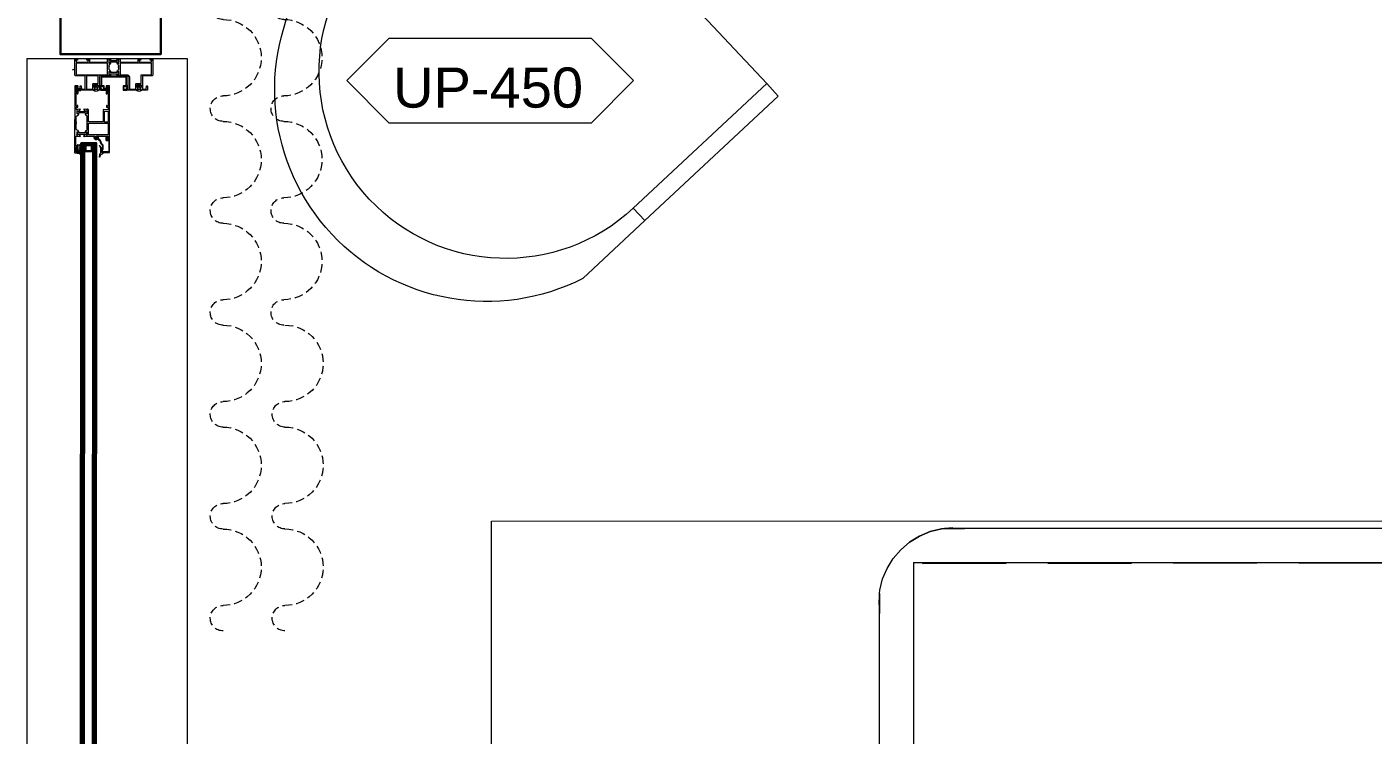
# Model space of a CAD drawing. Header units: centimetres. Extents: x 118932 to 154602, y -32682 to -23521.
# Drawn here: x 140814.1 to 141015.5, y -28042.8 to -27936.9 of the extents above; entities that cross this region are included whole.
import ezdxf
from ezdxf.enums import TextEntityAlignment as Align

# ---------------------------------------------------------------- set-up
doc = ezdxf.new("R2010")
doc.units = ezdxf.units.CM
doc.header["$LTSCALE"] = 50
doc.header["$MEASUREMENT"] = 0
doc.linetypes.add('HIDDEN', pattern=[0.375, 0.25, -0.125])
for name, color, linetype, lineweight, true_color in [('GEN_00_BL_Yazı', 7, 'Continuous', 0, 0x4f5250), ('GEN_02_TF_Mobilya', 7, 'Continuous', 5, 0x745e3d), ('GEN_02_TF_Pencere', 7, 'Continuous', 9, 0x6093ac), ('GEN_05_ML_Mermer', 7, 'Continuous', 9, 0x9d8692), ('ÖRÜLECEK DUVARLAR', 7, 'Continuous', 30, 0xfaca30)]:
    doc.layers.add(name, color=color, linetype=linetype, lineweight=lineweight, true_color=true_color)
doc.layers.add('GEN_02_TF_Halı', color=7, linetype='Continuous', lineweight=5, true_color=0x903373, transparency=0.8)
doc.styles.add('Arial_6', font='arial.ttf', dxfattribs={"height": 59.5325})

# ---------------------------------------------------------------- blocks, each defined once
blk = doc.blocks.new('b blok level 1 örülecek duvar')
at = {"layer": 'ÖRÜLECEK DUVARLAR', "elevation": 0}
blk.add_lwpolyline([(-862.98, 1015.43), (-877.98, 1015.43), (-877.98, 953.52), (-862.98, 953.52)], close=True, dxfattribs=at)
blk = doc.blocks.new('P4_')
at = {"layer": 'GEN_02_TF_Pencere', "linetype": 'Continuous'}
for p, q in [((107936.8, 6095.96, 0), (107936.8, 6095.45, 0)), ((107936.82, 6095.96, 0), (107936.82, 6095.45, 0)), ((107936.84, 6095.96, 0), (107936.84, 6095.45, 0)), ((107936.86, 6095.96, 0), (107936.86, 6095.45, 0)), ((107936.88, 6095.96, 0), (107936.88, 6095.45, 0)), ((107936.9, 6095.96, 0), (107936.9, 6095.45, 0)), ((107936.92, 6095.96, 0), (107936.92, 6095.45, 0)), ((107936.94, 6095.96, 0), (107936.94, 6095.45, 0)), ((107936.96, 6095.96, 0), (107936.96, 6095.45, 0)), ((107936.98, 6095.96, 0), (107936.98, 6095.45, 0)), ((107937, 6095.96, 0), (107937, 6095.45, 0)), ((107937.02, 6095.96, 0), (107937.02, 6095.45, 0)), ((107937.04, 6095.96, 0), (107937.04, 6095.45, 0)), ((107937.06, 6095.96, 0), (107937.06, 6095.45, 0)), ((107937.08, 6095.96, 0), (107937.08, 6095.45, 0)), ((107937.1, 6095.96, 0), (107937.1, 6095.45, 0)), ((107936.8, 6091.55, 0), (107936.8, 6092.06, 0)), ((107936.82, 6091.55, 0), (107936.82, 6092.06, 0)), ((107936.84, 6091.55, 0), (107936.84, 6092.06, 0)), ((107936.86, 6091.55, 0), (107936.86, 6092.06, 0)), ((107936.88, 6091.55, 0), (107936.88, 6092.06, 0)), ((107936.9, 6091.55, 0), (107936.9, 6092.06, 0)), ((107936.92, 6091.55, 0), (107936.92, 6092.06, 0)), ((107936.94, 6091.55, 0), (107936.94, 6092.06, 0)), ((107936.96, 6091.55, 0), (107936.96, 6092.06, 0)), ((107936.98, 6091.55, 0), (107936.98, 6092.06, 0)), ((107937, 6091.55, 0), (107937, 6092.06, 0)), ((107937.02, 6091.55, 0), (107937.02, 6092.06, 0)), ((107937.04, 6091.55, 0), (107937.04, 6092.06, 0)), ((107937.06, 6091.55, 0), (107937.06, 6092.06, 0)), ((107937.08, 6091.55, 0), (107937.08, 6092.06, 0)), ((107937.1, 6091.55, 0), (107937.1, 6092.06, 0))]:
    blk.add_line(p, q, dxfattribs=at)
at = {"layer": 'GEN_02_TF_Pencere', "extrusion": (0, 0, -1)}
for p, q in [((107946.07, 6095.17, 0), (107946.05, 6095.18, 0)), ((107946.38, 6095.16, 0), (107946.12, 6095.16, 0)), ((107946.41, 6095.37, 0), (107946.41, 6095.19, 0)), ((107946.48, 6095.4, 0), (107946.44, 6095.4, 0)), ((107946.44, 6095.4, 0), (107946.44, 6095.4, 0)), ((107945.38, 6094.85, 0), (107945.39, 6094.86, 0)), ((107945.24, 6091.69, 0), (107945.24, 6091.94, 0)), ((107945.25, 6091.98, 0), (107945.28, 6092.04, 0)), ((107945.66, 6091.66, 0), (107945.27, 6091.66, 0)), ((107945.36, 6092.03, 0), (107945.41, 6091.9, 0)), ((107945.47, 6091.9, 0), (107945.52, 6092.03, 0)), ((107945.6, 6092.03, 0), (107945.68, 6091.9, 0)), ((107945.76, 6091.38, 0), (107945.6, 6091.48, 0)), ((107945.62, 6091.55, 0), (107945.66, 6091.55, 0)), ((107945.66, 6091.55, 0), (107945.66, 6091.66, 0)), ((107945.73, 6091.9, 0), (107945.79, 6092.03, 0)), ((107945.74, 6091.63, 0), (107945.74, 6091.48, 0)), ((107946.01, 6091.38, 0), (107945.76, 6091.38, 0)), ((107946, 6091.66, 0), (107945.77, 6091.66, 0)), ((107945.77, 6091.45, 0), (107946, 6091.45, 0)), ((107945.86, 6092.03, 0), (107945.94, 6091.89, 0)), ((107946, 6091.9, 0), (107946.04, 6091.99, 0)), ((107946.18, 6091.48, 0), (107946.01, 6091.38, 0)), ((107946.02, 6091.65, 0), (107946.02, 6091.65, 0)), ((107946.03, 6091.48, 0), (107946.03, 6091.63, 0)), ((107946.04, 6091.99, 0), (107946.04, 6091.99, 0)), ((107946.08, 6091.86, 0), (107946.08, 6091.84, 0)), ((107946.08, 6091.86, 0), (107946.08, 6091.86, 0)), ((107946.41, 6091.66, 0), (107946.11, 6091.66, 0)), ((107946.11, 6091.66, 0), (107946.11, 6091.55, 0)), ((107946.11, 6091.55, 0), (107946.15, 6091.55, 0)), ((107946.13, 6092.05, 0), (107946.38, 6092.05, 0)), ((107946.36, 6091.95, 0), (107946.18, 6091.95, 0)), ((107946.18, 6091.76, 0), (107946.36, 6091.76, 0)), ((107946.44, 6091.57, 0), (107946.44, 6091.63, 0)), ((107946.46, 6091.84, 0), (107946.46, 6091.86, 0)), ((107946.54, 6092, 0), (107946.75, 6092.2, 0)), ((107946.81, 6092.16, 0), (107946.63, 6091.95, 0))]:
    blk.add_line(p, q, dxfattribs=at)
at = {"layer": 'GEN_02_TF_Pencere'}
for p, q in [((107944.98, 6094.45, 0), (107944.93, 6094.4, 0)), ((107944.93, 6094.4, 0), (107944.93, 6093.9, 0)), ((108041.36, 6094.35, 0), (107944.93, 6094.35, 0)), ((108041.36, 6094.25, 0), (107944.93, 6094.25, 0)), ((108041.36, 6094.15, 0), (107944.93, 6094.15, 0)), ((108041.36, 6094.05, 0), (107944.93, 6094.05, 0)), ((108041.36, 6093.95, 0), (107944.93, 6093.95, 0)), ((107944.93, 6093.9, 0), (107944.98, 6093.85, 0)), ((108040.98, 6093.85, 0), (107944.93, 6093.85, 0)), ((107944.93, 6093.85, 0), (107945.3, 6093.85, 0)), ((107944.93, 6092.65, 0), (107944.93, 6093.85, 0)), ((107944.93, 6093.85, 0), (107944.93, 6093.85, 0)), ((107944.93, 6093.85, 0), (107944.93, 6092.65, 0)), ((107944.97, 6093.85, 0), (107944.97, 6092.65, 0)), ((108041.31, 6094.45, 0), (107944.98, 6094.45, 0)), ((107945.01, 6093.85, 0), (107945.01, 6092.65, 0)), ((107945.05, 6093.85, 0), (107945.05, 6092.65, 0)), ((107945.09, 6093.85, 0), (107945.09, 6092.65, 0)), ((107945.13, 6093.85, 0), (107945.13, 6092.65, 0)), ((107945.3, 6093.85, 0), (107945.15, 6093.7, 0)), ((107945.15, 6093.7, 0), (107945.15, 6092.8, 0)), ((107945.17, 6093.85, 0), (107945.17, 6093.72, 0)), ((107945.21, 6093.85, 0), (107945.21, 6093.76, 0)), ((107945.38, 6093.82, 0), (107945.23, 6093.67, 0)), ((107945.23, 6093.67, 0), (107945.23, 6092.83, 0)), ((107945.25, 6093.85, 0), (107945.25, 6093.8, 0)), ((107945.29, 6093.85, 0), (107945.29, 6093.84, 0)), ((107946.23, 6093.82, 0), (107945.38, 6093.82, 0)), ((107945.48, 6093.67, 0), (107945.38, 6093.57, 0)), ((107945.38, 6093.57, 0), (107945.38, 6092.93, 0)), ((107946.08, 6093.67, 0), (107945.48, 6093.67, 0)), ((107946.08, 6092.83, 0), (107946.08, 6093.67, 0)), ((107946.23, 6092.68, 0), (107946.23, 6093.82, 0)), ((107944.98, 6092.65, 0), (107944.93, 6092.6, 0)), ((108040.98, 6092.65, 0), (107944.93, 6092.65, 0)), ((107945.3, 6092.65, 0), (107944.93, 6092.65, 0)), ((107944.93, 6092.6, 0), (107944.93, 6092.1, 0)), ((108041.36, 6092.55, 0), (107944.93, 6092.55, 0)), ((108041.36, 6092.45, 0), (107944.93, 6092.45, 0)), ((108041.36, 6092.35, 0), (107944.93, 6092.35, 0)), ((108041.36, 6092.25, 0), (107944.93, 6092.25, 0)), ((108041.36, 6092.15, 0), (107944.93, 6092.15, 0)), ((107944.93, 6092.1, 0), (107944.98, 6092.05, 0)), ((108041.31, 6092.05, 0), (107944.98, 6092.05, 0)), ((107945.15, 6092.8, 0), (107945.3, 6092.65, 0)), ((107945.17, 6092.79, 0), (107945.17, 6092.65, 0)), ((107945.21, 6092.75, 0), (107945.21, 6092.65, 0)), ((107945.23, 6092.83, 0), (107945.38, 6092.68, 0)), ((107945.25, 6092.71, 0), (107945.25, 6092.65, 0)), ((107945.29, 6092.67, 0), (107945.29, 6092.65, 0)), ((107945.38, 6092.93, 0), (107945.48, 6092.83, 0)), ((107945.38, 6092.68, 0), (107946.23, 6092.68, 0)), ((107945.48, 6092.83, 0), (107946.08, 6092.83, 0))]:
    blk.add_line(p, q, dxfattribs=at)
at = {"layer": 'GEN_02_TF_Pencere', "elevation": 0}
for points in [[(107932.39, 6102.83), (107934.78, 6102.83, -0.414214), (107934.93, 6102.68), (107934.93, 6101.32, 0.414214), (107934.96, 6101.29), (107936.89, 6101.29, 0.414214), (107936.92, 6101.32), (107936.92, 6101.83, 0.400696), (107936.89, 6101.86), (107936.46, 6101.88, -0.400696), (107936.43, 6101.91), (107936.43, 6102, -0.414214), (107936.46, 6102.03), (107936.98, 6102.03, -0.414214), (107937.08, 6101.93), (107937.08, 6101.11, -0.399104), (107937.03, 6101.06), (107936.66, 6101.04, -0.429487), (107936.63, 6101.07), (107936.63, 6101.09, 0.414214), (107936.58, 6101.14), (107936.38, 6101.14, 0.414214), (107936.28, 6101.04), (107936.28, 6100.54, 0.414214), (107936.38, 6100.44), (107936.58, 6100.44, 0.414214), (107936.63, 6100.49), (107936.63, 6100.51, -0.429495), (107936.66, 6100.54), (107937.03, 6100.52, -0.399096), (107937.08, 6100.47), (107937.08, 6098.99, -0.414214), (107937.05, 6098.96), (107936.91, 6098.96, -0.518649), (107936.88, 6099), (107936.93, 6099.12, 0.518649), (107936.9, 6099.16), (107935.13, 6099.16, 0.414214), (107934.93, 6098.96), (107934.93, 6097.66, 0.41134), (107934.96, 6097.63, -0.312805), (107934.98, 6097.61), (107935.01, 6097.53, -0.493156), (107934.99, 6097.5), (107934.69, 6097.48, -0.957545), (107934.68, 6097.52, 0.268123), (107934.7, 6097.53), (107934.76, 6097.69, 0.843087), (107934.75, 6097.75), (107934.3, 6097.75, 0.577366), (107934.27, 6097.7), (107934.36, 6097.55, 0.182928), (107934.37, 6097.54, -0.849637), (107934.37, 6097.5), (107934.27, 6097.5, -0.267944), (107934.01, 6097.65), (107933.98, 6097.7, 0.267964), (107933.9, 6097.75), (107933.77, 6097.75), (107933.75, 6097.71), (107933.73, 6097.75), (107933.67, 6097.75, -1), (107933.61, 6097.75), (107933.53, 6097.75, -1), (107933.47, 6097.75), (107933.39, 6097.75, 0.267966), (107933.3, 6097.7), (107933.27, 6097.65, -0.267944), (107933.01, 6097.5), (107932.92, 6097.5, -0.849744), (107932.91, 6097.54, 0.182697), (107932.92, 6097.55), (107933.02, 6097.7, 0.577366), (107932.99, 6097.75), (107932.54, 6097.75, 0.843081), (107932.53, 6097.69), (107932.59, 6097.53, 0.267761), (107932.6, 6097.52, -0.957329), (107932.6, 6097.48), (107932.36, 6097.5), (107932.36, 6097.66), (107932.36, 6097.94, -0.414214), (107932.39, 6097.97), (107932.83, 6097.97, 0.414214), (107932.86, 6098), (107932.86, 6100.63), (107932.44, 6100.63, -0.414214), (107932.36, 6100.71), (107932.36, 6100.88, -0.414214), (107932.51, 6101.03), (107932.54, 6101.03, -0.414214), (107932.56, 6101.01), (107932.56, 6100.96, -0.36604), (107932.53, 6100.93, 0.365984), (107932.51, 6100.9), (107932.51, 6100.81, 0.414214), (107932.54, 6100.78), (107932.65, 6100.78, 0.367429), (107932.68, 6100.8, -0.364526), (107932.71, 6100.83), (107932.83, 6100.83, 0.414214), (107932.86, 6100.86), (107932.86, 6101.7), (107932.89, 6101.73), (107932.86, 6101.76), (107932.86, 6102.6, 0.414214), (107932.83, 6102.63), (107932.71, 6102.63, -0.364526), (107932.68, 6102.65, 0.367429), (107932.65, 6102.68), (107932.54, 6102.68, 0.414214), (107932.51, 6102.65), (107932.51, 6102.56, 0.365984), (107932.53, 6102.53, -0.36604), (107932.56, 6102.5), (107932.56, 6102.45, -0.414214), (107932.54, 6102.43), (107932.51, 6102.43, -0.414214), (107932.36, 6102.58), (107932.36, 6102.8, -0.414214), (107932.39, 6102.83)], [(107934.75, 6102.65), (107933.04, 6102.65), (107933.04, 6097.97), (107934.75, 6097.97), (107934.75, 6098.96, -0.414214), (107935.13, 6099.34), (107936.87, 6099.34, 0.414214), (107936.9, 6099.37), (107936.9, 6100.26, 0.414214), (107936.87, 6100.29), (107936.18, 6100.29, -0.414214), (107936.08, 6100.39), (107936.08, 6100.99, 0.414214), (107935.98, 6101.09), (107934.85, 6101.09, -0.414214), (107934.75, 6101.19), (107934.75, 6102.65)], [(107937.08, 6100.35, 0.064394), (107937.16, 6100.56, 0.064394), (107937.19, 6100.78, 0.129325), (107937.08, 6101.21), (107937.08, 6101.06, -0.399528), (107937.05, 6101.03), (107936.64, 6101.01, -0.414214), (107936.61, 6101.04), (107936.61, 6101.07, 0.414214), (107936.58, 6101.1), (107936.57, 6101.1, 0.295923), (107936.48, 6101.04, 0.104809), (107936.42, 6100.78, 0.104809), (107936.48, 6100.52, 0.295923), (107936.57, 6100.46), (107936.58, 6100.46, 0.414214), (107936.61, 6100.49), (107936.61, 6100.52, -0.414214), (107936.64, 6100.55), (107937.05, 6100.53, -0.399528), (107937.08, 6100.5), (107937.08, 6100.35)], [(107936.94, 6100.63), (107936.61, 6100.65, -0.337036), (107936.58, 6100.67, -0.054259), (107936.57, 6100.78, -0.054259), (107936.58, 6100.88, -0.337036), (107936.61, 6100.91), (107936.94, 6100.92, -0.32284), (107936.97, 6100.91, -0.093955), (107936.99, 6100.78, -0.093955), (107936.97, 6100.65, -0.32284), (107936.94, 6100.63)], [(107932.66, 6097.43), (107932.66, 6096.58, -0.131652), (107932.64, 6096.52), (107932.54, 6096.34), (107932.54, 6096.3, 0.414214), (107932.58, 6096.26), (107932.92, 6096.26, 0.414214), (107932.96, 6096.3), (107932.96, 6096.34), (107932.85, 6096.52, -0.131652), (107932.84, 6096.58), (107932.84, 6097.43, -0.131652), (107932.85, 6097.49), (107932.96, 6097.67), (107932.96, 6097.7, 0.414214), (107932.92, 6097.74), (107932.58, 6097.74, 0.414214), (107932.54, 6097.7), (107932.54, 6097.67), (107932.64, 6097.49, -0.131652), (107932.66, 6097.43)], [(107934.42, 6097.43), (107934.42, 6096.58, -0.131652), (107934.4, 6096.52), (107934.3, 6096.34), (107934.3, 6096.3, 0.414214), (107934.34, 6096.26), (107934.68, 6096.26, 0.414214), (107934.72, 6096.3), (107934.72, 6096.34), (107934.61, 6096.52, -0.131652), (107934.6, 6096.58), (107934.6, 6097.43, -0.131652), (107934.61, 6097.49), (107934.72, 6097.67), (107934.72, 6097.7, 0.414214), (107934.68, 6097.74), (107934.34, 6097.74, 0.414214), (107934.3, 6097.7), (107934.3, 6097.67), (107934.4, 6097.49, -0.131652), (107934.42, 6097.43)], [(107936.42, 6094.89, 0.198912), (107936.43, 6094.87, 0.198912), (107936.45, 6094.86), (107936.87, 6094.86, 0.518649), (107936.89, 6094.9), (107936.85, 6095.02, -0.518649), (107936.88, 6095.06), (107937.05, 6095.06, 0.414214), (107937.08, 6095.09), (107937.08, 6095.55, 0.414214), (107937.05, 6095.58), (107936.45, 6095.58, 0.414214), (107936.42, 6095.55), (107936.42, 6095.21), (107935.08, 6095.21), (107935.08, 6097), (107935.08, 6098.78), (107936.42, 6098.78), (107936.42, 6098.44, 0.414214), (107936.45, 6098.41), (107937.05, 6098.41, 0.414214), (107937.08, 6098.44), (107937.08, 6098.9, 0.414214), (107937.05, 6098.93), (107936.88, 6098.93, -0.518649), (107936.85, 6098.97), (107936.89, 6099.09, 0.518649), (107936.87, 6099.13), (107936.45, 6099.13, 0.414214), (107936.42, 6099.1), (107936.42, 6098.93, -0.414214), (107936.39, 6098.9), (107934.99, 6098.9, 0.414214), (107934.96, 6098.87), (107934.96, 6097), (107934.96, 6095.12, 0.414214), (107934.99, 6095.09), (107936.39, 6095.09, -0.414214), (107936.42, 6095.06), (107936.42, 6094.89)], [(107936.52, 6098.54), (107936.52, 6098.98, -0.395113), (107936.55, 6099.01), (107936.76, 6099.03, 0.505029), (107936.91, 6098.83), (107936.95, 6098.83, -0.414214), (107936.98, 6098.8), (107936.98, 6098.54, -0.414214), (107936.95, 6098.51), (107936.55, 6098.51, -0.414214), (107936.52, 6098.54)], [(107932.86, 6093.38), (107932.86, 6096.02, 0.414214), (107932.83, 6096.05), (107932.39, 6096.05, -0.414214), (107932.36, 6096.08), (107932.36, 6096.35), (107932.36, 6096.51), (107932.6, 6096.53, -0.957329), (107932.6, 6096.49, 0.267761), (107932.59, 6096.48), (107932.53, 6096.32, 0.843081), (107932.54, 6096.26), (107932.99, 6096.26, 0.577366), (107933.02, 6096.31), (107932.92, 6096.47, 0.182697), (107932.91, 6096.47, -0.849744), (107932.92, 6096.51), (107933.01, 6096.51, -0.267944), (107933.27, 6096.36), (107933.3, 6096.31, 0.267966), (107933.39, 6096.26), (107933.47, 6096.26, -1), (107933.53, 6096.26), (107933.61, 6096.26, -1), (107933.67, 6096.26), (107933.73, 6096.26), (107933.75, 6096.3), (107933.77, 6096.26), (107933.9, 6096.26, 0.267964), (107933.98, 6096.31), (107934.01, 6096.36, -0.267944), (107934.27, 6096.51), (107934.37, 6096.51, -0.849637), (107934.37, 6096.47, 0.182928), (107934.36, 6096.47), (107934.27, 6096.31, 0.577366), (107934.3, 6096.26), (107934.75, 6096.26, 0.843087), (107934.76, 6096.32), (107934.7, 6096.48, 0.268123), (107934.68, 6096.49, -0.957545), (107934.69, 6096.53), (107934.99, 6096.51, -0.493156), (107935.01, 6096.48), (107934.98, 6096.4, -0.312805), (107934.96, 6096.38, 0.41134), (107934.93, 6096.35), (107934.93, 6095.05, 0.414214), (107935.13, 6094.85), (107936.9, 6094.85, 0.414214), (107936.93, 6094.88), (107936.88, 6095.02, -0.414214), (107936.91, 6095.05), (107937.05, 6095.05, -0.414214), (107937.08, 6095.02), (107937.08, 6094.67, -0.399096), (107937.03, 6094.62), (107936.66, 6094.6, -0.429495), (107936.63, 6094.63), (107936.63, 6094.65, 0.414214), (107936.58, 6094.7), (107936.38, 6094.7, 0.414214), (107936.28, 6094.6), (107936.28, 6094.1, 0.414214), (107936.38, 6094), (107936.58, 6094, 0.414214), (107936.63, 6094.05), (107936.63, 6094.07, -0.429487), (107936.66, 6094.1), (107937.03, 6094.08, -0.399104), (107937.08, 6094.03), (107937.08, 6092.08, -0.414214), (107936.98, 6091.98), (107936.46, 6091.98, -0.414214), (107936.43, 6092.01), (107936.43, 6092.1, -0.400696), (107936.46, 6092.13), (107936.89, 6092.15, 0.400696), (107936.92, 6092.18), (107936.92, 6092.69, 0.414214), (107936.89, 6092.72), (107934.96, 6092.72, 0.414214), (107934.93, 6092.69), (107934.93, 6091.33, -0.414214), (107934.78, 6091.18), (107932.39, 6091.18, -0.414214), (107932.36, 6091.21), (107932.36, 6091.43, -0.414214), (107932.51, 6091.58), (107932.54, 6091.58, -0.414214), (107932.56, 6091.56), (107932.56, 6091.51, -0.36604), (107932.53, 6091.48, 0.365984), (107932.51, 6091.45), (107932.51, 6091.36, 0.414214), (107932.54, 6091.33), (107932.65, 6091.33, 0.367429), (107932.68, 6091.36, -0.364526), (107932.71, 6091.38), (107932.83, 6091.38, 0.414214), (107932.86, 6091.41), (107932.86, 6092.25), (107932.89, 6092.28), (107932.86, 6092.31), (107932.86, 6093.15, 0.414214), (107932.83, 6093.18), (107932.71, 6093.18, -0.364526), (107932.68, 6093.21, 0.367429), (107932.65, 6093.23), (107932.54, 6093.23, 0.414214), (107932.51, 6093.2), (107932.51, 6093.11, 0.365984), (107932.53, 6093.08, -0.36604), (107932.56, 6093.06), (107932.56, 6093, -0.414214), (107932.54, 6092.98), (107932.51, 6092.98, -0.414214), (107932.36, 6093.13), (107932.36, 6093.3, -0.414214), (107932.44, 6093.38), (107932.86, 6093.38)], [(107944.4, 6096.36), (107936.46, 6096.36, 0.198912), (107936.44, 6096.35, 0.198912), (107936.43, 6096.33), (107936.43, 6095.89, 0.414214), (107936.46, 6095.86), (107936.66, 6095.86, 0.414214), (107936.73, 6095.93, 0.414214), (107936.7, 6095.96), (107936.62, 6095.96, -0.414214), (107936.57, 6096.01), (107936.57, 6096.13, -0.414214), (107936.62, 6096.18), (107937.29, 6096.18, -0.414214), (107937.34, 6096.13), (107937.34, 6096.01, -0.414214), (107937.29, 6095.96), (107937.21, 6095.96, 0.414214), (107937.18, 6095.93, 0.414214), (107937.25, 6095.86), (107937.56, 6095.86, 0.414214), (107937.61, 6095.91), (107937.61, 6095.98, 0.414214), (107937.58, 6096.01), (107937.48, 6096.01), (107937.48, 6096.16), (107939.48, 6096.16), (107939.48, 6096.01), (107939.41, 6096.01, 0.414214), (107939.38, 6095.98), (107939.38, 6095.92, 0.414214), (107939.41, 6095.89), (107939.57, 6095.89, 0.414214), (107939.6, 6095.92), (107939.6, 6096.13, -0.414214), (107939.63, 6096.16), (107939.98, 6096.16), (107939.98, 6095.46, 0.414213), (107940.01, 6095.43), (107941.78, 6095.43), (107941.78, 6094.35), (107941.81, 6094.32), (107941.78, 6094.29), (107941.78, 6093.21), (107940.03, 6093.21, 0.414277), (107939.93, 6093.11), (107939.93, 6093.07, 0.339312), (107939.94, 6093.05), (107939.96, 6093.05, -0.339802), (107939.98, 6093.03), (107939.98, 6092.84), (107939.91, 6092.58, 0.700085), (107940.01, 6092.51), (107940.03, 6092.52), (107940.2, 6092.69, 0.617948), (107940.19, 6092.75, -0.283637), (107940.16, 6092.77), (107940.11, 6092.96), (107940.11, 6092.98, -0.673161), (107940.17, 6093, 0.202488), (107940.19, 6092.99), (107940.57, 6092.99, -0.414214), (107940.6, 6092.96), (107940.6, 6092.94, -0.137872), (107940.6, 6092.92), (107940.51, 6092.77, 0.585524), (107940.52, 6092.74), (107940.67, 6092.74, 0.261413), (107940.75, 6092.79), (107940.83, 6092.91, -0.261413), (107940.91, 6092.96), (107941.82, 6092.96), (107942.99, 6092.96, -0.261413), (107943.08, 6092.91), (107943.15, 6092.78, 0.261413), (107943.24, 6092.74), (107943.38, 6092.74, 0.585524), (107943.4, 6092.77), (107943.3, 6092.92, -0.137872), (107943.3, 6092.93), (107943.3, 6092.96, -0.414214), (107943.33, 6092.99), (107943.72, 6092.99, 0.202488), (107943.74, 6093, -0.673161), (107943.79, 6092.97), (107943.79, 6092.96), (107943.74, 6092.77, -0.283637), (107943.71, 6092.75, 0.617948), (107943.7, 6092.69), (107943.87, 6092.52), (107943.89, 6092.5, 0.700085), (107944, 6092.58), (107943.93, 6092.84), (107943.93, 6094.13, -0.414214), (107943.96, 6094.16), (107944.1, 6094.16, -0.414214), (107944.13, 6094.13), (107944.13, 6094.04, 0.463003), (107944.16, 6094.01, 0.372825), (107944.25, 6094.11), (107944.25, 6094.13, -0.414214), (107944.28, 6094.16), (107944.35, 6094.16, 0.414214), (107944.43, 6094.24), (107944.43, 6094.41, 0.414214), (107944.28, 6094.56), (107944.26, 6094.56, 0.414214), (107944.23, 6094.53), (107944.23, 6094.49, 0.380812), (107944.25, 6094.46, -0.365977), (107944.28, 6094.43), (107944.28, 6094.34, -0.414214), (107944.25, 6094.31), (107944.14, 6094.31, -0.365977), (107944.11, 6094.33, 0.369187), (107944.08, 6094.36), (107943.96, 6094.36, -0.414214), (107943.93, 6094.39), (107943.93, 6095.23), (107943.9, 6095.26), (107943.93, 6095.29), (107943.93, 6096.13, -0.414214), (107943.96, 6096.16), (107944.08, 6096.16, 0.365995), (107944.11, 6096.18, -0.365977), (107944.14, 6096.21), (107944.25, 6096.21, -0.414214), (107944.28, 6096.18), (107944.28, 6096.09, -0.374045), (107944.25, 6096.06, 0.366034), (107944.23, 6096.03), (107944.23, 6095.99, 0.414214), (107944.26, 6095.96), (107944.28, 6095.96, 0.414214), (107944.43, 6096.11), (107944.43, 6096.33, 0.414214), (107944.4, 6096.36)], [(107936.53, 6094.99, -0.190395), (107936.52, 6095.01), (107936.52, 6095.45, -0.414214), (107936.55, 6095.48), (107936.95, 6095.48, -0.414214), (107936.98, 6095.45), (107936.98, 6095.19, -0.414214), (107936.95, 6095.16), (107936.91, 6095.16, 0.505029), (107936.76, 6094.97), (107936.55, 6094.98, -0.190395), (107936.53, 6094.99)], [(107941.85, 6095.64, -0.198912), (107941.83, 6095.63), (107940.21, 6095.63, -0.414214), (107940.18, 6095.66), (107940.18, 6096.13, -0.414214), (107940.21, 6096.16), (107941.83, 6096.16, -0.414214), (107941.86, 6096.13), (107941.86, 6095.66, -0.198912), (107941.85, 6095.64)], [(107946.38, 6096.36), (107944.46, 6096.36, 0.41421), (107944.43, 6096.33), (107944.43, 6096.27, 0.41421), (107944.46, 6096.24), (107944.48, 6096.24), (107944.48, 6095.94), (107944.21, 6095.94), (107944.19, 6095.98, 0.414213), (107944.15, 6095.99), (107943.98, 6095.89, 0.767327), (107943.99, 6095.82), (107944.5, 6095.82, 0.414213), (107944.6, 6095.92), (107944.6, 6096.19, -0.414213), (107944.65, 6096.24), (107946.24, 6096.24, -0.414213), (107946.29, 6096.19), (107946.29, 6095.33, -0.414213), (107946.24, 6095.28), (107946.19, 6095.28, -0.127549), (107946.15, 6095.29, 0.13898), (107945.56, 6095.43), (107945.41, 6095.43, 0.215322), (107945.17, 6095.32, -0.168624), (107944.71, 6095.06, 0.197358), (107944.51, 6094.93), (107944.4, 6094.78, -0.244575), (107944.25, 6094.7), (107943.97, 6094.7, 0.767327), (107943.95, 6094.6), (107944.14, 6094.48, 0.577351), (107944.19, 6094.51), (107944.19, 6094.58), (107944.25, 6094.58, 0.244575), (107944.5, 6094.71), (107944.61, 6094.86, -0.197358), (107944.73, 6094.95, 0.168624), (107945.26, 6095.24, -0.215322), (107945.41, 6095.31), (107945.66, 6095.31, -0.114883), (107946.09, 6095.19, 0.126996), (107946.19, 6095.16), (107946.38, 6095.16, 0.414213), (107946.41, 6095.19), (107946.41, 6096.33, 0.414213), (107946.38, 6096.36)], [(107934.93, 6094.62), (107934.93, 6092.93, 0.414189), (107934.96, 6092.9), (107936.87, 6092.9, 0.414238), (107936.9, 6092.93), (107936.9, 6093.82, 0.414214), (107936.87, 6093.85), (107936.18, 6093.85, -0.414214), (107936.08, 6093.95), (107936.08, 6094.55, 0.414214), (107935.98, 6094.65), (107934.96, 6094.65, 0.414214), (107934.93, 6094.62)], [(107937.08, 6093.91, 0.064394), (107937.16, 6094.12, 0.064394), (107937.19, 6094.34, 0.129325), (107937.08, 6094.77), (107937.08, 6094.62, -0.399528), (107937.05, 6094.59), (107936.64, 6094.57, -0.414214), (107936.61, 6094.6), (107936.61, 6094.63, 0.414214), (107936.58, 6094.66), (107936.57, 6094.66, 0.295923), (107936.48, 6094.6, 0.104809), (107936.42, 6094.34, 0.104809), (107936.48, 6094.08, 0.295923), (107936.57, 6094.03), (107936.58, 6094.03, 0.414214), (107936.61, 6094.06), (107936.61, 6094.08, -0.414214), (107936.64, 6094.11), (107937.05, 6094.09, -0.399528), (107937.08, 6094.06), (107937.08, 6093.91)], [(107936.94, 6094.2), (107936.61, 6094.21, -0.337036), (107936.58, 6094.24, -0.054259), (107936.57, 6094.34, -0.054259), (107936.58, 6094.45, -0.337036), (107936.61, 6094.47), (107936.94, 6094.49, -0.32284), (107936.97, 6094.47, -0.093955), (107936.99, 6094.34, -0.093955), (107936.97, 6094.22, -0.32284), (107936.94, 6094.2)], [(107936.46, 6091.15), (107946.4, 6091.15, 0.414214), (107946.43, 6091.18), (107946.43, 6091.62, 0.414214), (107946.4, 6091.65), (107946.2, 6091.65, 0.414214), (107946.13, 6091.58, 0.414214), (107946.16, 6091.55), (107946.24, 6091.55, -0.414214), (107946.29, 6091.5), (107946.29, 6091.38, -0.414214), (107946.24, 6091.33), (107945.57, 6091.33, -0.414214), (107945.52, 6091.38), (107945.52, 6091.5, -0.414214), (107945.57, 6091.55), (107945.65, 6091.55, 0.414214), (107945.68, 6091.58, 0.414214), (107945.61, 6091.65), (107945.3, 6091.65, 0.414214), (107945.25, 6091.6), (107945.25, 6091.58, 0.414214), (107945.28, 6091.55), (107945.35, 6091.55, -0.414214), (107945.38, 6091.52), (107945.38, 6091.35), (107943.96, 6091.35, -0.414214), (107943.93, 6091.38), (107943.93, 6091.65), (107944, 6091.91, 0.700075), (107943.89, 6091.99), (107943.87, 6091.98), (107943.7, 6091.8, 0.617785), (107943.72, 6091.74, -0.283333), (107943.74, 6091.72), (107943.79, 6091.54), (107943.79, 6091.52, -0.673162), (107943.74, 6091.5, 0.202354), (107943.72, 6091.51), (107943.33, 6091.51, -0.415901), (107943.3, 6091.54), (107943.3, 6091.56, -0.137872), (107943.31, 6091.58), (107943.4, 6091.73, 0.585714), (107943.38, 6091.76), (107943.24, 6091.76, 0.30109), (107943.15, 6091.71), (107942.99, 6091.45, -0.261413), (107942.91, 6091.4), (107942.09, 6091.4), (107942.06, 6091.44), (107942.04, 6091.4), (107941.98, 6091.4, 1), (107941.92, 6091.4), (107941.84, 6091.4, 1), (107941.78, 6091.4), (107941, 6091.4, -0.261413), (107940.91, 6091.45), (107940.75, 6091.71, 0.261381), (107940.67, 6091.76), (107940.53, 6091.76, 0.585524), (107940.51, 6091.73), (107940.6, 6091.58, -0.137707), (107940.61, 6091.56), (107940.61, 6091.54, -0.414214), (107940.58, 6091.51), (107940.19, 6091.51, 0.202488), (107940.17, 6091.5, -0.673126), (107940.12, 6091.52), (107940.12, 6091.54), (107940.17, 6091.72, -0.283536), (107940.19, 6091.74, 0.617796), (107940.21, 6091.8), (107940.03, 6091.98), (107940.02, 6091.99, 0.700399), (107939.91, 6091.91), (107939.98, 6091.65), (107939.98, 6091.38, -0.414214), (107939.95, 6091.35), (107939.63, 6091.35, -0.414214), (107939.6, 6091.38), (107939.6, 6091.59, 0.414214), (107939.57, 6091.62), (107939.41, 6091.62, 0.414214), (107939.38, 6091.59), (107939.38, 6091.53, 0.414214), (107939.41, 6091.5), (107939.48, 6091.5), (107939.48, 6091.35), (107937.48, 6091.35), (107937.48, 6091.5), (107937.58, 6091.5, 0.414214), (107937.61, 6091.53), (107937.61, 6091.6, 0.414214), (107937.56, 6091.65), (107937.25, 6091.65, 0.414214), (107937.18, 6091.58, 0.414214), (107937.21, 6091.55), (107937.29, 6091.55, -0.414214), (107937.34, 6091.5), (107937.34, 6091.38, -0.414214), (107937.29, 6091.33), (107936.62, 6091.33, -0.414214), (107936.57, 6091.38), (107936.57, 6091.5, -0.414214), (107936.62, 6091.55), (107936.7, 6091.55, 0.414214), (107936.73, 6091.58, 0.414214), (107936.66, 6091.65), (107936.46, 6091.65, 0.414214), (107936.43, 6091.62), (107936.43, 6091.18, 0.414214), (107936.46, 6091.15)], [(107940.46, 6092.67), (107940.46, 6091.82, 0.131653), (107940.48, 6091.76), (107940.58, 6091.58), (107940.58, 6091.55, -0.414213), (107940.54, 6091.51), (107940.2, 6091.51, -0.414214), (107940.16, 6091.55), (107940.16, 6091.58), (107940.27, 6091.76, 0.131652), (107940.28, 6091.82), (107940.28, 6092.67, 0.131652), (107940.27, 6092.73), (107940.16, 6092.91), (107940.16, 6092.95, -0.414214), (107940.2, 6092.99), (107940.54, 6092.99, -0.414213), (107940.58, 6092.95), (107940.58, 6092.91), (107940.48, 6092.73, 0.131652), (107940.46, 6092.67)], [(107943.46, 6092.67), (107943.46, 6091.82, -0.131653), (107943.44, 6091.76), (107943.34, 6091.58), (107943.34, 6091.55, 0.414213), (107943.38, 6091.51), (107943.72, 6091.51, 0.414214), (107943.76, 6091.55), (107943.76, 6091.58), (107943.66, 6091.76, -0.131652), (107943.64, 6091.82), (107943.64, 6092.67, -0.131652), (107943.66, 6092.73), (107943.76, 6092.91), (107943.76, 6092.95, 0.414214), (107943.72, 6092.99), (107943.38, 6092.99, 0.414213), (107943.34, 6092.95), (107943.34, 6092.91), (107943.44, 6092.73, -0.131652), (107943.46, 6092.67)]]:
    blk.add_lwpolyline(points, format="xyb", close=True, dxfattribs=at)
for points in [[(107933.04, 6096.05), (107933.04, 6091.36), (107934.75, 6091.36), (107934.75, 6096.05), (107933.04, 6096.05)], [(107942.02, 6096.16), (107943.73, 6096.16), (107943.73, 6093.21), (107942.02, 6093.21), (107942.02, 6096.16)]]:
    blk.add_lwpolyline(points, close=True, dxfattribs=at)
at = {"layer": 'GEN_02_TF_Pencere', "linetype": 'Continuous', "elevation": 0}
for points in [[(107936.61, 6095.96), (107937.29, 6095.96), (107937.29, 6096.05), (107936.61, 6096.05), (107936.61, 6095.96)], [(107937.29, 6091.55), (107936.61, 6091.55), (107936.61, 6091.46), (107937.29, 6091.46), (107937.29, 6091.55)]]:
    blk.add_lwpolyline(points, close=True, dxfattribs=at)
at = {"layer": 'GEN_02_TF_Pencere'}
blk.add_arc((107934.33, 6090.98, 0), 0.332, 142.1442, 217.8558, dxfattribs=at)
at = {"layer": 'GEN_02_TF_Pencere', "extrusion": (0, 0, -1)}
for centre, major_axis, start_param, end_param in [((107947.68, 6092.68, 0), (3.54, 0), 3.990064, 4.134382), ((107945.9, 6094.97, 0), (-0.286, 0), 0.956763, 2.099792), ((107946.12, 6095.24, 0), (-0.1, 0), -1.570782, -1.053513), ((107946.38, 6095.19, 0), (0.03, 0), 0.000001, 1.570795), ((107946.44, 6095.37, 0), (0.03, 0), 3.141594, 4.712388), ((107946.48, 6095.31, 0), (-0.1, 0), 1.570967, 2.940044), ((107947.2, 6095.43, 0), (0.64, 0), 1.805526, 2.955356), ((107945.38, 6094.9, 0), (0.05, 0), 1.57101, 3.466737), ((107945.38, 6094.89, 0), (0.0382, 0), 0.629084, 1.300082), ((107945.93, 6094.27, 0), (0.88, 0), 4.086507, 4.527649), ((107946.06, 6093.72, 0), (-1.55, 0), 1.378609, 1.866448), ((107948.86, 6102.13, 0), (8.86, 0), 1.777943, 1.838474), ((107947.04, 6094.88, 0), (-0.03, 0), 3.142037, 4.994419), ((107947.04, 6094.88, 0), (0.03, 0), -1.226961, -0.000036)]:
    blk.add_ellipse(centre, major_axis=major_axis, ratio=0.839387, start_param=start_param, end_param=end_param, dxfattribs=at)
at = {"layer": 'GEN_02_TF_Pencere'}
for centre, major_axis, start_param, end_param in [((107945.34, 6091.94, 0), (0.1, 0), 2.680578, 3.140437), ((107945.27, 6091.69, 0), (0.03, 0), 3.140437, 4.711235), ((107945.32, 6092.02, 0), (-0.0413, 0), 3.504733, 5.82217), ((107945.44, 6091.91, 0), (0.03, 0), 3.490789, 5.931679), ((107945.56, 6092.02, 0), (0.0413, 0), 0.458704, 2.776141), ((107945.62, 6091.51, 0), (-0.04, 0), 4.711234, 7.229163), ((107945.7, 6091.91, 0), (-0.03, 0), 0.487351, 2.788352), ((107945.77, 6091.63, 0), (-0.03, 0), 4.711232, 6.282029), ((107945.77, 6091.48, 0), (-0.03, 0), -0.001157, 1.56964), ((107945.83, 6092.02, 0), (0.0413, 0), 0.458705, 2.776142), ((107945.97, 6091.91, 0), (0.03, 0), 3.628945, 5.929947), ((107946, 6091.63, 0), (-0.03, 0), 3.925836, 4.711232), ((107946, 6091.48, 0), (0.03, 0), 4.711233, 6.282031), ((107946, 6091.63, 0), (-0.03, 0), 3.140439, 3.925836), ((107946.13, 6091.96, 0), (0.1, 0), 2.178997, 2.788351), ((107946.13, 6091.96, 0), (-0.1, 0), 4.711235, 5.320589), ((107946.18, 6091.86, 0), (0.1, 0), 1.569641, 3.140438), ((107946.18, 6091.84, 0), (0.1, 0), 3.140436, 4.711234), ((107946.15, 6091.51, 0), (0.04, 0), -0.948289, 1.56964), ((107946.36, 6091.86, 0), (-0.1, 0), 3.140436, 4.711234), ((107946.36, 6091.84, 0), (0.1, 0), 4.711232, 6.28203), ((107946.38, 6091.96, 0), (-0.1, 0), 3.745027, 4.711234), ((107946.41, 6091.63, 0), (0.03, 0), -0.001157, 1.56964), ((107946.47, 6091.57, 0), (0.03, 0), 3.140437, 6.105223), ((107946.51, 6092.04, 0), (0.0509, 0), 3.745027, 5.454025), ((107950.8, 6091.04, 0), (4.34, 0), 2.949895, 3.003759), ((107947.03, 6091.69, 0), (0.5, 0), 2.512106, 2.949893), ((107946.78, 6092.18, 0), (0.0344, 0), -0.614619, 2.340265)]:
    blk.add_ellipse(centre, major_axis=major_axis, ratio=0.881548, start_param=start_param, end_param=end_param, dxfattribs=at)
at = {"layer": 'GEN_05_ML_Mermer', "elevation": 0}
blk.add_lwpolyline([(108157.36, 6084.08), (108157.35, 6108.08), (107932.35, 6108.01), (107932.36, 6084.01)], close=True, dxfattribs=at)
blk = doc.blocks.new('DOGRAMA LEVEL 0 C BLOK')
at = {"rotation": 269.9818727565892}
blk.add_blockref('P4_', (-5467.35, 108185.51, 0), dxfattribs=at)
blk = doc.blocks.new('Drapery Nest - Drape-V397-TYPE F')
at = {"layer": 'GEN_02_TF_Mobilya', "linetype": 'HIDDEN'}
for points in [[(0, 95.2, -1), (0, 133.3, 1), (0, 247.6, -1), (0, 285.7, 1), (0, 400, -1), (0, 438.1, 1), (0, 400, -1), (0, 285.7, 1), (0, 247.6, -1), (0, 133.3, 1), (0, 95.2, -1), (0, -19.1, 1)], [(-1.8, -362, -1), (-1.8, -323.9, 1), (-1.8, -209.6, -1), (-1.8, -171.5, 1), (-1.8, -57.2, -1), (-1.8, -19.1, 1), (-1.8, -57.2, -1), (-1.8, -171.5, 1), (-1.8, -209.6, -1), (-1.8, -323.9, 1), (-1.8, -362, -1), (-1.8, -476.3, 1)], [(-1.8, -819.2, -1), (-1.8, -781.1, 1), (-1.8, -666.8, -1), (-1.8, -628.7, 1), (-1.8, -514.4, -1), (-1.8, -476.3, 1), (-1.8, -514.4, -1), (-1.8, -628.7, 1), (-1.8, -666.8, -1), (-1.8, -781.1, 1), (-1.8, -819.2, -1), (-1.8, -933.5, 1)]]:
    blk.add_lwpolyline(points, format="xyb", close=True, dxfattribs=at)
blk = doc.blocks.new('Drapery Nest - Drape-V396-TYPE F')
at = {"layer": 'GEN_02_TF_Mobilya', "linetype": 'HIDDEN'}
for points in [[(0, 95.25, -1), (0, 133.35, 1), (0, 247.65, -1), (0, 285.75, 1), (0, 400.05, -1), (0, 438.15, 1), (0, 400.05, -1), (0, 285.75, 1), (0, 247.65, -1), (0, 133.35, 1), (0, 95.25, -1), (0, -19.05, 1)], [(0, -361.95, -1), (0, -323.85, 1), (0, -209.55, -1), (0, -171.45, 1), (0, -57.15, -1), (0, -19.05, 1), (0, -57.15, -1), (0, -171.45, 1), (0, -209.55, -1), (0, -323.85, 1), (0, -361.95, -1), (0, -476.25, 1)], [(0, -819.15, -1), (0, -781.05, 1), (0, -666.75, -1), (0, -628.65, 1), (0, -514.35, -1), (0, -476.25, 1), (0, -514.35, -1), (0, -628.65, 1), (0, -666.75, -1), (0, -781.05, 1), (0, -819.15, -1), (0, -933.45, 1)]]:
    blk.add_lwpolyline(points, format="xyb", close=True, dxfattribs=at)
blk = doc.blocks.new('FFE-Tag')
at = {"color": 0}
blk.add_wipeout([(-8.761, 0), (-6.189, 2.572), (6.189, 2.572), (8.761, 0), (6.189, -2.572), (-6.189, -2.572)], dxfattribs=at).dxf.layer = 'GEN_00_BL_Yazı'
at = {"layer": 'GEN_00_BL_Yazı', "color": 0}
for p, q in [((-8.761, 0), (-6.189, 2.572)), ((6.189, 2.572), (-6.189, 2.572)), ((8.761, 0), (6.189, 2.572)), ((-8.761, 0), (-6.189, -2.572)), ((8.761, 0), (6.189, -2.572)), ((-6.189, -2.572), (6.189, -2.572))]:
    blk.add_line(p, q, dxfattribs=at)
blk = doc.blocks.new('UP-450')
at = {"layer": 'GEN_00_BL_Yazı', "xscale": 2.448801272789173, "yscale": 2.448801272789173, "zscale": 2.448801272789173}
blk.add_blockref('FFE-Tag', (0, 0), dxfattribs=at)
at = {"layer": 'GEN_00_BL_Yazı', "insert": (-0.32, -1.08), "char_height": 6, "attachment_point": 5, "style": 'Arial_6'}
blk.add_mtext('UP-450', dxfattribs=at)
blk = doc.blocks.new('CS-451_290x120x214_HeadboardUnit_Bed')
at = {"layer": 'GEN_02_TF_Mobilya'}
for p, q in [((-86.36, -208.28), (-86.36, -15.74)), ((-86.36, -208.28), (-86.36, -15.74)), ((-91.44, -22.86), (-91.44, -200.66)), ((-91.44, -22.86), (-91.44, -200.66)), ((-91.55, -202.39), (-91.44, -200.66)), ((-91.44, -203.63), (-91.44, -200.66)), ((-91.44, -200.66), (-91.44, -203.63)), ((-91.44, -203.63), (-91.44, -200.66)), ((-91.44, -203.63), (-91.55, -202.39)), ((-91.44, -203.63), (-91.4, -204.12)), ((-91.44, -203.63), (-91.4, -204.12)), ((-91.4, -204.12), (-90.98, -205.8)), ((-91.4, -204.12), (-90.98, -205.8)), ((-90.98, -205.8), (-90.3, -207.39)), ((-90.98, -205.8), (-90.3, -207.39)), ((-90.3, -207.39), (-89.39, -208.87)), ((-90.3, -207.39), (-89.39, -208.87)), ((-89.39, -208.87), (-88.27, -210.18)), ((-89.39, -208.87), (-88.27, -210.18)), ((-86.36, -208.28), (86.36, -208.28)), ((-88.27, -210.18), (-86.95, -211.31)), ((-86.95, -211.31), (-88.27, -210.18)), ((-86.95, -211.31), (-85.47, -212.22)), ((-85.47, -212.22), (-86.95, -211.31)), ((-85.47, -212.22), (-83.88, -212.9)), ((-83.88, -212.9), (-85.47, -212.22)), ((-83.88, -212.9), (-82.2, -213.32)), ((-82.2, -213.32), (-83.88, -212.9)), ((-82.2, -213.32), (-81.71, -213.36)), ((-81.71, -213.36), (-82.2, -213.32)), ((-78.74, -213.36), (-81.71, -213.36)), ((-81.71, -213.36), (-78.74, -213.36)), ((-80.47, -213.47), (-81.71, -213.36)), ((-81.71, -213.36), (-78.74, -213.36)), ((-80.47, -213.47), (-78.74, -213.36)), ((79.01, -213.36), (-78.74, -213.36)), ((79.01, -213.36), (-78.74, -213.36))]:
    blk.add_line(p, q, dxfattribs=at)
at = {"layer": 'GEN_02_TF_Mobilya', "linetype": 'HIDDEN'}
blk.add_line((-85, -208.14), (85, -208.34), dxfattribs=at)
at = {"layer": 'GEN_00_BL_Yazı', "style": 'Arial_6', "width": 0.7}
for tag, p in [('KOD_1', (-30.15, -16.46)), ('KOD', (56.36, -201.98))]:
    blk.add_attdef(tag, text='', height=6, dxfattribs=at).set_placement(p, align=Align.MIDDLE_CENTER)
blk = doc.blocks.new('UP-450_Chair')
at = {"layer": 'GEN_02_TF_Mobilya'}
for p, q in [((-304.8, 200), (-279.4, 200)), ((-304.8, -73), (-304.8, 200)), ((-279.4, 200), (-9.1, 200)), ((-279.4, 200), (-279.4, -73)), ((-279.4, -73), (-304.8, -73)), ((-304.8, -73), (-304.8, -200)), ((304.8, -73), (279.4, -73)), ((304.8, -200), (304.8, -73))]:
    blk.add_line(p, q, dxfattribs=at)
for centre, radius, start, end in [((0, -73), 279.4, 180, 0), ((0, -111.9), 317.3, 196.1288, 343.8712)]:
    blk.add_arc(centre, radius, start, end, dxfattribs=at)
blk = doc.blocks.new('PPBamako_Cblok_Tefris')
at = {"layer": 'GEN_02_TF_Halı', "elevation": 0}
blk.add_lwpolyline([(-302.05, -519.86), (-301.98, -734.42), (-591.66, -734.51), (-591.72, -519.95)], close=True, dxfattribs=at)
for name, p, xscale, yscale, zscale, rotation in [('Drapery Nest - Drape-V396-TYPE F', (-631.9, -492.57, 0), -0.1000000000000004, 0.1000000000000004, 0.1000000000000004, 180), ('Drapery Nest - Drape-V397-TYPE F', (-622.63, -492.57, 0), -0.1000000000000004, 0.1000000000000004, 0.1000000000000004, 180), ('UP-450_Chair', (-584.26, -447.76, 0), -0.09999999999999971, 0.09999999999999971, 0.09999999999999969, 313.022322610305)]:
    blk.add_blockref(name, p, dxfattribs=dict(xscale=xscale, yscale=yscale, zscale=zscale, rotation=rotation))
at = {"xscale": -1, "rotation": 180}
blk.add_blockref('CS-451_290x120x214_HeadboardUnit_Bed', (-442.25, -734.42, 0), dxfattribs=at)
at = {"layer": 'GEN_00_BL_Yazı', "xscale": 2.448801272789174, "yscale": 2.448801272789174, "zscale": 2.448801272789174}
blk.add_blockref('FFE-Tag', (-591.93, -454.09, 0), dxfattribs=at)
blk.add_blockref('UP-450', (-591.93, -454.09, 0))

msp = doc.modelspace()

# ---------------------------------------------------------------- block references
for name, p in [('b blok level 1 örülecek duvar', (141697.11, -28894.53, -0.01)), ('DOGRAMA LEVEL 0 C BLOK', (140231.61, -28192.9))]:
    msp.add_blockref(name, p)

# ---------------------------------------------------------------- next in the draw order: block references
msp.add_blockref('PPBamako_Cblok_Tefris', (141475.35, -27490.86, 0))

doc.saveas('drawing.dxf')
